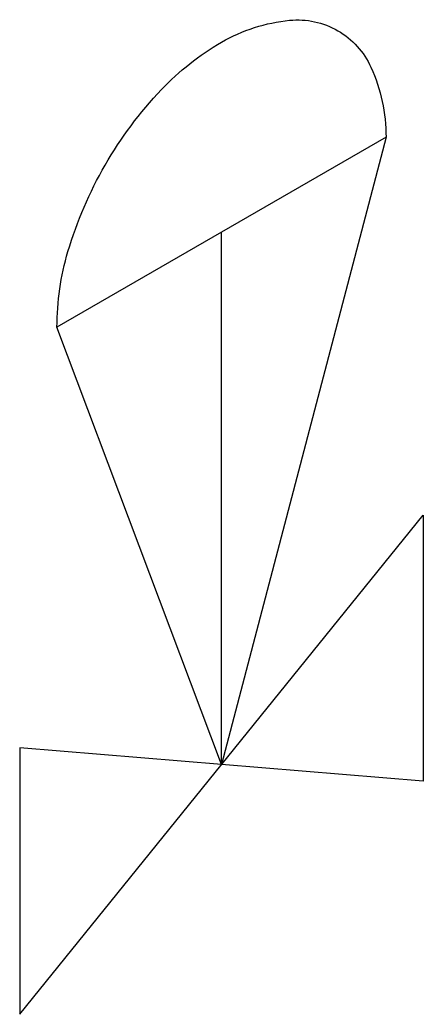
# Model space of a CAD drawing. Header units: millimetres. Extents: x -9995.339 to -9995.036, y -22.662 to -21.915.
import ezdxf

# ---------------------------------------------------------------- set-up
doc = ezdxf.new("R2010")
doc.units = ezdxf.units.MM
doc.layers.add('Tub_iso_válvulas', color=2, linetype='Continuous')

msp = doc.modelspace()

# ---------------------------------------------------------------- linework, layer by layer
at = {"layer": 'Tub_iso_válvulas'}
for p, q in [((-9995.06363, -22.0035), (-9995.31096, -22.1463)), ((-9995.06363, -22.0035), (-9995.18729, -22.4749)), ((-9995.18729, -22.4749), (-9995.31096, -22.1463)), ((-9995.33885, -22.6624), (-9995.03574, -22.2874)), ((-9995.03574, -22.2874), (-9995.03574, -22.4874)), ((-9995.33885, -22.4624), (-9995.33885, -22.6624)), ((-9995.03574, -22.4874), (-9995.33885, -22.4624))]:
    msp.add_line(p, q, dxfattribs=at)
at = {"layer": 'Tub_iso_válvulas', "color": 1}
msp.add_line((-9995.18729, -22.4749), (-9995.18729, -22.0749), dxfattribs=at)
at = {"layer": 'Tub_iso_válvulas'}
msp.add_lwpolyline([(-9995.31096, -22.1463, -0.072341), (-9995.30268, -22.08937, -0.058752), (-9995.27474, -22.02442, -0.058752), (-9995.23245, -21.96774, -0.072341), (-9995.18729, -21.93211, -0.106617), (-9995.13607, -21.91563, -0.156851), (-9995.09985, -21.92345, -0.156851), (-9995.07497, -21.95091, -0.106617), (-9995.06363, -22.0035, -0.072341)], format="xyb", dxfattribs=at)

doc.saveas('drawing.dxf')
